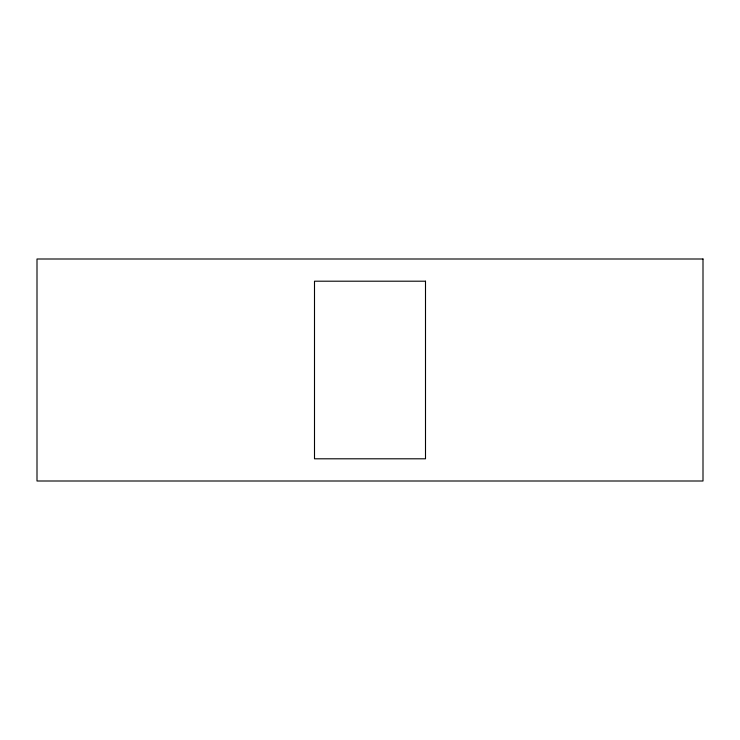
<?xml version="1.0" encoding="UTF-8"?>
<svg xmlns="http://www.w3.org/2000/svg" width="740" height="740" viewBox="0 0 740 740"><rect width="100%" height="100%" fill="white"/><g stroke="black" fill="none" stroke-linecap="round" stroke-linejoin="round"><path stroke-width="1.11" d="M703 259L37 259L37 481L703 481L703 259M425.5 281.2L314.5 281.2L314.5 458.8L425.5 458.8L425.5 281.2"/></g></svg>
